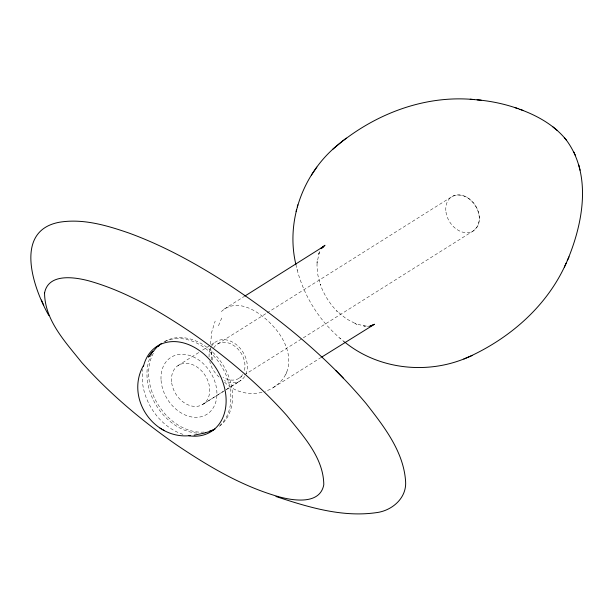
<?xml version="1.0" encoding="UTF-8"?>
<svg xmlns="http://www.w3.org/2000/svg" width="613" height="613" viewBox="0 0 613 613"><rect width="100%" height="100%" fill="white"/><g stroke="black" fill="none" stroke-linecap="round" stroke-linejoin="round"><path stroke-width="0.46" stroke-dasharray="3.06 2.3" d="M210.512 344.169L211.769 331.955L215.163 321.12M286.777 371.999C292.83 355.785 284.286 338.253 273.314 326.338C260.962 312.584 236.917 295.658 220.511 312.423M319.802 251.522L318.308 255.115L319.204 252.686L317.021 263.031L317.182 260.962L316.998 265.613L317.894 275.222L320.453 284.922L320.185 284.133C323.779 294.386 329.694 303.818 337.357 311.527L336.767 310.952L346.406 318.883L356.919 324.354L354.996 323.603L365.271 326.162L362.689 325.917L368.49 326.093M285.581 374.627C281.329 382.688 273.582 388.573 265.008 391.416M224.289 309.006L244.395 296.355M177.954 365.601L199.44 352.1M202.619 350.1L210.581 345.096M211.37 344.598L215.355 342.092M217.776 343.901L266.264 313.404M267.076 312.898L452.126 196.505C470.209 188.076 489.067 218.075 473.627 230.703L244.127 375.049M239.277 378.098L243.315 375.562M202.466 404.595L225.14 390.32M225.952 389.814L239.714 381.14M273.344 387.508L320.844 357.632M203.945 403.592L241.039 380.321M262.019 392.282C248.771 395.714 233.768 391.845 224.297 381.838M367.448 326.331L368.911 326.131M295.895 264.525C302.163 293.175 318.07 319.641 340.453 338.606M343.571 341.18L344.345 341.809L339.755 338.039M212.512 360.115L210.596 347.594M297.083 269.429L297.297 270.31M182.95 434.326A50.511 38.044 57.8 0 1 142.837 369.378M204.098 432.042A50.511 38.044 57.8 0 1 158.093 404.649A50.511 38.044 57.8 0 1 154.369 351.517M164.054 341.893A50.511 38.044 57.8 0 1 222.113 363.555A50.511 38.044 57.8 0 1 219.377 426.311M242.687 374.551A20.206 15.218 57.8 0 1 223.002 377.164M211.7 359.915A20.206 15.218 57.8 0 1 212.65 349.916M213.707 347.87A20.206 15.218 57.8 0 1 235.07 346.437A20.206 15.218 57.8 0 1 244.15 371.394M218.565 325.779A41.99 20.122 -87.7 0 1 222.366 317.028M286.838 372.014A38.519 31.539 4.6 0 1 285.658 374.658M244.687 376.466A23.033 17.348 57.8 0 1 224.327 380.573M219.094 377.01A23.033 17.348 57.8 0 1 209.761 361.601M209.087 356.896A23.033 17.348 57.8 0 1 231.377 341.51A23.033 17.348 57.8 0 1 245.92 374.083M196.949 433.069A50.511 38.044 57.8 0 1 155.35 403.852A50.511 38.044 57.8 0 1 151.618 354.314M165.02 341.441A50.511 38.044 57.8 0 1 220.481 364.605A50.511 38.044 57.8 0 1 219.929 425.445M171.701 382.88A23.033 17.348 57.8 0 0 202.696 404.465A23.033 17.348 57.8 0 0 197.371 367.248A23.033 17.348 57.8 0 0 171.701 382.88M445.98 212.075A20.206 15.218 57.8 0 0 473.159 231.001A20.206 15.218 57.8 0 0 468.493 198.367A20.206 15.218 57.8 0 0 445.98 212.075M161.073 380.435A33.669 25.363 57.8 0 0 204.872 415.415A33.669 25.363 57.8 0 0 200.903 361.586A33.669 25.363 57.8 0 0 161.073 380.435"/><path stroke-width="0.92" d="M335.847 146.561C302.508 174.866 285.689 221.661 295.895 264.525M296.094 211.416L296.631 209.408M297.29 206.918L297.841 204.834M567.301 260.678C583.032 223.385 592.212 174.452 565.968 139.588M468.14 357.21C510.093 338.184 547.348 305.803 566.174 263.13M564.389 267.107L569.017 256.855M143.235 365.969C125.397 398.22 153.809 439.805 190.298 435.605M316.844 167.142L311.396 175.096M150.629 354.299L148.407 357.08L153.051 351.241L150.775 354.107M322.147 247.752L323.327 246.411L321.074 248.702L324.982 245.269L320.921 248.388L323.702 246.388L244.924 296.033M332.522 149.503C370.988 115.558 422.663 94.624 474.431 99.59M336.008 146.43L342.629 140.959M343.05 140.638L346.33 138.109M321.656 357.126L374.489 324.254L369.693 326.262L372.735 325.227L371.011 325.702M345.012 342.315C379.087 369.815 428.196 374.865 467.941 357.272M463.849 359.003L472.255 355.471M205.179 432.954L194.053 435.176M477.106 99.835C491.028 101.068 504.836 103.98 518.023 108.647M470.202 99.229L481.144 100.18M275.957 496.499C307.933 507.066 341.878 517.502 375.907 512.706C391.684 510.974 406.894 498.262 405.591 481.32C403.599 451.459 383.968 426.518 366.298 403.775C327.319 357.164 279.72 318.346 229.178 284.93C197.555 264.418 164.322 245.959 128.83 233.009C106.723 225.385 82.962 218.343 59.384 222.243C13.08 230.817 33.493 288.677 48.841 315.496M519.901 109.321C537.509 115.742 554.734 125.343 566.519 140.27M514.591 107.421L523.081 110.455M160.001 428.127L161.495 428.954M162.79 429.69L164.491 430.632M555.117 128.699L557.01 130.262M552.934 126.899L555.049 128.653M343.226 378.014L335.656 370.344M564.305 137.573L565.04 138.477M573.944 152.116L574.335 152.928M574.917 154.231L575.423 155.311M41.423 300.018L43.722 305.266M578.818 165.05L580.082 170.207M143.457 366.352A50.511 38.044 57.8 0 1 189.379 344.92A50.511 38.044 57.8 0 1 226.128 400.994A50.511 38.044 57.8 0 1 188.934 435.743M214.742 429.138A50.511 38.044 57.8 0 1 209.615 431.062M158.384 346.414A50.511 38.044 57.8 0 1 159.694 345.142M214.849 429.169A50.511 38.044 57.8 0 1 205.217 432.648M153.564 351.172A50.511 38.044 57.8 0 1 161.64 343.334M44.557 293.022C44.78 320.392 65.576 342.154 81.613 362.344C109.727 393.853 142.293 421.146 176.95 445.168C208.665 466.462 242.158 486.4 279.183 496.844C293.635 500.737 319.986 504.867 323.794 484.768C323.572 457.398 302.776 435.636 286.738 415.445C258.625 383.945 226.059 356.643 191.402 332.621C159.686 311.327 126.194 291.39 89.169 280.946C74.717 277.053 48.366 272.931 44.557 293.022"/></g></svg>
